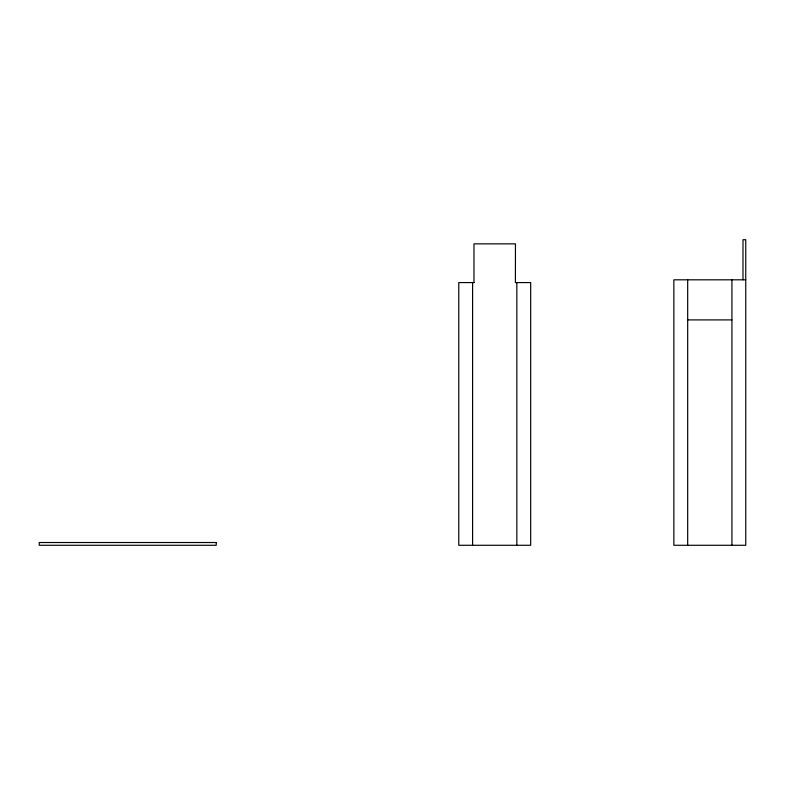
<?xml version="1.0" encoding="UTF-8"?>
<svg xmlns="http://www.w3.org/2000/svg" width="785" height="785" viewBox="0 0 785 785"><rect width="100%" height="100%" fill="white"/><g stroke="black" fill="none" stroke-linecap="round" stroke-linejoin="round"><path stroke-width="1.18" d="M745.75 279.813L673.854 279.813L673.854 545.281L745.75 545.281L745.75 239.719L742.983 239.719L742.983 279.813M474.032 282.58L458.774 282.58L458.774 545.281L530.67 545.281L530.67 282.58L515.402 282.58L515.46 243.86L473.983 243.86L473.983 282.58M687.68 319.907L731.924 319.907M731.924 279.813L731.924 545.281M687.68 279.813L687.68 545.281M516.844 282.58L516.844 545.281M472.599 282.58L472.599 545.281M216.228 542.523L39.25 542.523L39.25 545.281L216.228 545.281L216.228 542.523"/></g></svg>
